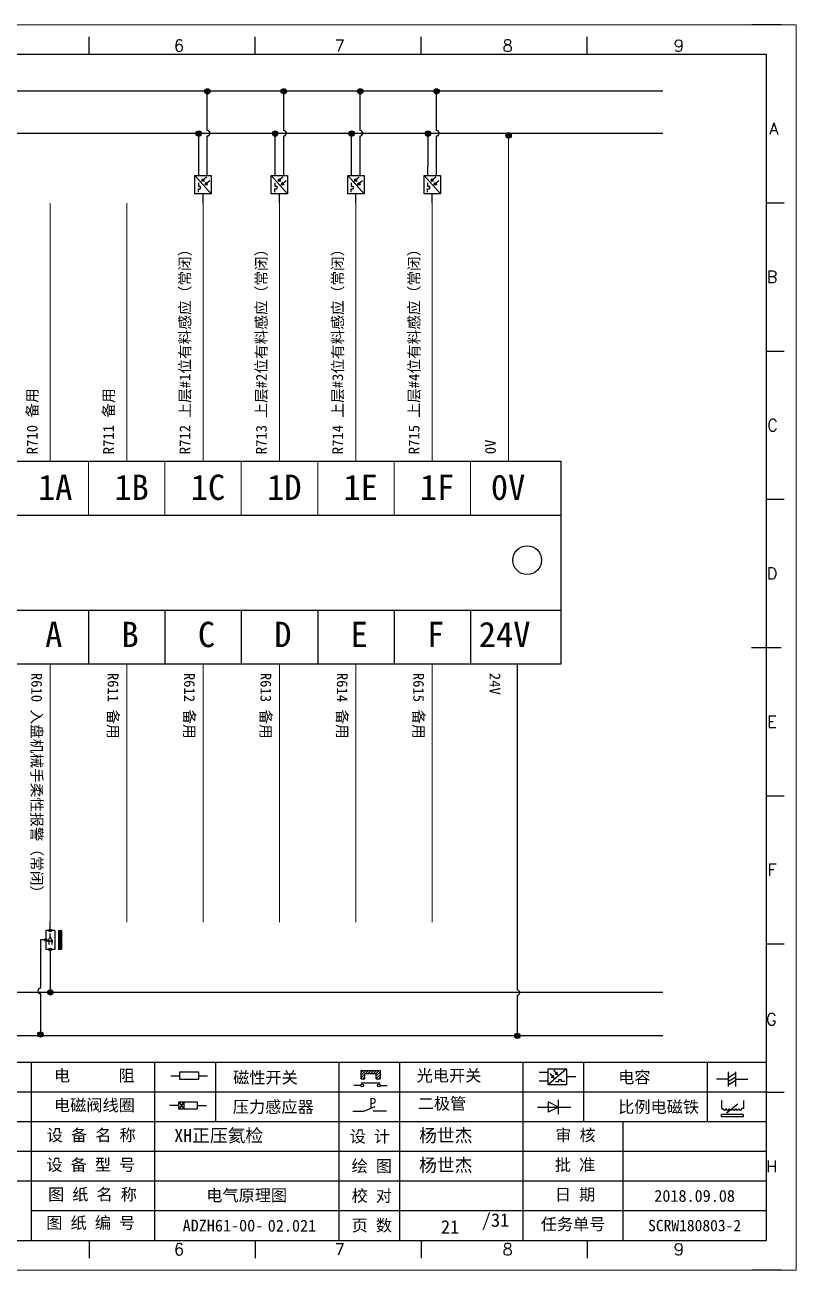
# Model space of a CAD drawing. Header units: millimetres. Extents: x 15130 to 37766, y 5931 to 11073.
# Drawn here: x 23135.6 to 23278.9, y 9088.9 to 9320.4 of the extents above; entities that cross this region are included whole.
import ezdxf
from ezdxf.enums import TextEntityAlignment as Align

# ---------------------------------------------------------------- set-up
doc = ezdxf.new("R2010")
doc.units = ezdxf.units.MM
doc.layers.add('AE_BOR', color=1, linetype='Continuous')
doc.styles.get("Standard").update_dxf_attribs({"font": ''})
doc.styles.add('WD', font='romans.shx', dxfattribs={"bigfont": 'gbcbig.shx'})
doc.styles.add('汉字', font='')
doc.styles.get('Standard').set_extended_font_data('SimSun')
doc.styles.get('汉字').set_extended_font_data('新宋体')

# ---------------------------------------------------------------- blocks, each defined once
blk = doc.blocks.new('磁性开关')
at = {"linetype": 'ByBlock'}
h = blk.add_hatch(dxfattribs=at)
h.set_pattern_fill('ANSI31', color=256, scale=0.1, style=0)
h.paths.add_polyline_path([(-1910.88, -776.69), (-1910.88, -775.29), (-1907.69, -775.29), (-1907.69, -776.69), (-1908.31, -776.69), (-1908.31, -775.79), (-1910.25, -775.79), (-1910.25, -776.69)])
for p, q in [((-1910.88, -776.69), (-1910.88, -775.29)), ((-1910.88, -775.29), (-1907.69, -775.29)), ((-1910.88, -776.69), (-1910.25, -776.69)), ((-1910.25, -776.69), (-1910.25, -775.79)), ((-1910.25, -775.79), (-1908.31, -775.79)), ((-1908.31, -776.69), (-1908.31, -775.79)), ((-1908.31, -776.69), (-1907.69, -776.69)), ((-1907.69, -775.29), (-1907.69, -776.69)), ((-1910.91, -777.81), (-1912.09, -777.81)), ((-1910.88, -777.39), (-1907.69, -777.39)), ((-1907.66, -777.81), (-1906.48, -777.81))]:
    blk.add_line(p, q, dxfattribs=at)
for centre in [(-1910.68, -777.81), (-1907.88, -777.81)]:
    blk.add_circle(centre, 0.225, dxfattribs=at)
blk = doc.blocks.new('光电开关')
at = {"linetype": 'ByBlock'}
h = blk.add_hatch(dxfattribs=at)
h.set_pattern_fill('ANSI31', color=256, scale=0.01, style=0)
h.set_pattern_definition([(45, (0.172267, 0), (-0.0224506403, 0.0224506403), [])])
h.paths.add_polyline_path([(-1882.44, -776.34), (-1882.5, -775.91), (-1882.68, -776.07)])
h.paths.add_polyline_path([(-1882.86, -776.23), (-1882.44, -776.34), (-1882.68, -776.07)])
h.paths.add_polyline_path([(-1883.05, -776.88), (-1883.11, -776.45), (-1883.29, -776.61)])
h.paths.add_polyline_path([(-1883.47, -776.77), (-1883.05, -776.88), (-1883.29, -776.61)])
for p, q in [((-1884.01, -775.96), (-1885.56, -775.96)), ((-1880.91, -775.3), (-1884.01, -778.05)), ((-1883.75, -776.09), (-1883.05, -776.88)), ((-1883.11, -776.45), (-1883.47, -776.77)), ((-1883.05, -776.88), (-1883.47, -776.77)), ((-1883.14, -775.55), (-1882.44, -776.34)), ((-1883.05, -776.88), (-1883.11, -776.45)), ((-1882.5, -775.91), (-1882.86, -776.23)), ((-1882.44, -776.34), (-1882.86, -776.23)), ((-1882.44, -776.34), (-1882.5, -775.91)), ((-1879.37, -776.67), (-1880.91, -776.67)), ((-1884.01, -777.39), (-1885.56, -777.39)), ((-1882.78, -777.47), (-1882.23, -777.47)), ((-1882.23, -777.47), (-1882.23, -777.14)), ((-1882.23, -777.14), (-1881.78, -777.14)), ((-1881.78, -777.47), (-1881.78, -777.14)), ((-1881.23, -777.47), (-1881.78, -777.47))]:
    blk.add_line(p, q, dxfattribs=at)
blk.add_lwpolyline([(-1884.01, -775.3), (-1880.91, -775.3), (-1880.91, -778.05), (-1884.01, -778.05)], close=True, dxfattribs=at)
blk = doc.blocks.new('电磁阀线圈')
at = {"linetype": 'ByBlock'}
for p, q in [((-1854.61, -796.54), (-1856.17, -796.54)), ((-1854.61, -795.92), (-1853.75, -797.16)), ((-1853.75, -795.92), (-1854.61, -797.16)), ((-1853.75, -795.92), (-1853.75, -797.16)), ((-1851.53, -796.54), (-1849.97, -796.54))]:
    blk.add_line(p, q, dxfattribs=at)
blk.add_lwpolyline([(-1854.61, -795.92), (-1851.53, -795.92), (-1851.53, -797.16), (-1854.61, -797.16)], close=True, dxfattribs=at)
blk = doc.blocks.new('压力感应器')
at = {"linetype": 'ByBlock'}
for p, q in [((-1815.59, -777.73), (-1813.71, -776.93)), ((-1817.44, -777.73), (-1815.59, -777.73)), ((-1811.78, -777.73), (-1814.05, -777.73))]:
    blk.add_line(p, q, dxfattribs=at)
at = {"linetype": 'ByBlock', "insert": (-1814.65, -775.48), "char_height": 1.68, "width": 1.2242, "attachment_point": 1}
blk.add_mtext('{\\fNSimSun|b0|i0|c134|p49;P}', dxfattribs=at)
blk = doc.blocks.new('二极管')
at = {"linetype": 'ByBlock'}
for p, q in [((-1787.52, -776.77), (-1781.92, -776.77)), ((-1783.97, -776.77), (-1785.69, -775.9)), ((-1785.69, -775.9), (-1785.69, -777.65)), ((-1783.97, -776.77), (-1785.69, -777.65)), ((-1783.97, -777.99), (-1783.97, -775.56))]:
    blk.add_line(p, q, dxfattribs=at)
blk = doc.blocks.new('电容')
at = {"linetype": 'ByBlock'}
for p, q in [((-1756.08, -782.99), (-1756.08, -780.56)), ((-1754.86, -780.79), (-1756.08, -781.55)), ((-1754.86, -782.99), (-1754.86, -780.56)), ((-1756.08, -781.77), (-1758.13, -781.77)), ((-1754.86, -781.44), (-1756.08, -782.2)), ((-1754.86, -781.99), (-1756.08, -782.75)), ((-1754.86, -781.77), (-1752.81, -781.77))]:
    blk.add_line(p, q, dxfattribs=at)
blk = doc.blocks.new('比例电磁阀')
at = {"linetype": 'ByBlock'}
for p, q in [((-1757.26, -775.38), (-1757.26, -776.71)), ((-1757.26, -776.71), (-1757.05, -776.71)), ((-1754.5, -775.98), (-1756.35, -777.44)), ((-1753.58, -776.71), (-1753.8, -776.71)), ((-1753.58, -775.38), (-1753.58, -776.71)), ((-1753.6, -777.73), (-1757.25, -777.73)), ((-1757.25, -778.13), (-1757.25, -777.73)), ((-1753.6, -778.13), (-1757.25, -778.13)), ((-1756.35, -777.44), (-1756.25, -777.25)), ((-1756.35, -777.44), (-1756.15, -777.38)), ((-1756.15, -777.38), (-1756.25, -777.25)), ((-1753.6, -777.73), (-1753.6, -778.13))]:
    blk.add_line(p, q, dxfattribs=at)
for centre in [(-1756.78, -776.71), (-1756.24, -776.71), (-1755.7, -776.71), (-1755.15, -776.71), (-1754.61, -776.71), (-1754.07, -776.71)]:
    blk.add_arc(centre, 0.271, 180, 0, dxfattribs=at)
blk = doc.blocks.new('电阻')
at = {"linetype": 'ByBlock'}
for p, q in [((-3.09, 0), (-1.57, 0)), ((1.57, 0), (3.09, 0))]:
    blk.add_line(p, q, dxfattribs=at)
blk.add_lwpolyline([(-1.57, 0.63), (1.57, 0.63), (1.57, -0.63), (-1.57, -0.63)], close=True, dxfattribs=at)
blk = doc.blocks.new('电控横A4')
for p, q in [((292, -5), (5, -5)), ((292, -205), (292, -5)), ((10.03, -205), (289.53, -205)), ((130.8, -205), (190.75, -205)), ((190.75, -205), (259.54, -205))]:
    blk.add_line(p, q)
at = {"linetype": 'ByBlock'}
for p, q in [((292, -175), (5, -175)), ((292, -180), (5, -180)), ((292, -185), (5, -185)), ((292, -190), (5, -190)), ((292, -195), (5, -195)), ((292, -200), (168.03, -200))]:
    blk.add_line(p, q, dxfattribs=at)
at = {"color": 0, "lineweight": -2}
for p, q in [((168.03, -175), (168.03, -204.92)), ((188.84, -175), (188.84, -185)), ((199.08, -175), (199.08, -185)), ((219.89, -175), (219.89, -185)), ((230.12, -175), (230.12, -185)), ((250.93, -175), (250.93, -185)), ((261.17, -175), (261.17, -185)), ((281.98, -175), (281.98, -185)), ((188.84, -185), (188.84, -204.92)), ((219.89, -185), (219.89, -205)), ((230.12, -185), (230.12, -205)), ((250.93, -185), (250.93, -205)), ((267.79, -185), (267.79, -205))]:
    blk.add_line(p, q, dxfattribs=at)
at = {"color": 0, "ltscale": 2}
for p, q in [((292, -205), (292, -183.55)), ((259.54, -205), (289.53, -205)), ((259.54, -205), (292, -205))]:
    blk.add_line(p, q, dxfattribs=at)
at = {"layer": 'AE_BOR', "color": 1, "lineweight": 15}
for p, q in [((0, 0), (297, 0)), ((297, 0), (297, -210)), ((297, -210), (0, -210))]:
    blk.add_line(p, q, dxfattribs=at)
at = {"layer": 'AE_BOR'}
for p, q in [((177.78, -5), (177.78, -2)), ((205.78, -5), (205.78, -2)), ((233.78, -5), (233.78, -2)), ((261.78, -5), (261.78, -2)), ((292, -30), (295, -30)), ((292, -55), (295, -55)), ((292, -80), (295, -80)), ((292, -130), (295, -130)), ((292, -155), (295, -155)), ((292, -180), (295, -180)), ((177.78, -205), (177.78, -208)), ((205.78, -205), (205.78, -208)), ((233.78, -205), (233.78, -208)), ((261.78, -205), (261.78, -208))]:
    blk.add_line(p, q, dxfattribs=at)
at = {"layer": 'AE_BOR', "lineweight": 30}
for p, q in [((294.53, 0), (289.53, 0)), ((294.53, -210), (289.53, -210))]:
    blk.add_line(p, q, dxfattribs=at)
at = {"layer": 'AE_BOR', "color": 2, "lineweight": 30}
blk.add_line((289.5, -105), (294.5, -105), dxfattribs=at)
at = {"linetype": 'ByBlock'}
for name, p in [('磁性开关', (2134.53, 598.96)), ('光电开关', (2139.22, 599.27)), ('电容', (2041.69, 603.98)), ('电磁阀线圈', (2047.53, 614.3)), ('压力感应器', (2039.72, 594.52)), ('二极管', (2040.91, 594.27)), ('比例电磁阀', (2041.69, 593.98))]:
    blk.add_blockref(name, p, dxfattribs=at)
blk.add_blockref('电阻', (194.66, -177.22))
at = {"char_height": 2, "attachment_point": 1, "style": '汉字'}
for s, insert in [('{\\fKaiTi_GB2312|b0|i0|c134|p49;电      阻}', (171.86, -176.19)), ('{\\fKaiTi_GB2312|b0|i0|c134|p49;磁性开关}', (202.07, -176.53)), ('{\\fKaiTi_GB2312|b0|i0|c134|p49;光电开关}', (233.02, -176.19)), ('{\\fKaiTi_GB2312|b0|i0|c134|p49;电容}', (267, -176.48)), ('{\\fKaiTi_GB2312|b0|i0|c134|p49;电磁阀线圈}', (171.86, -181.19)), ('{\\fKaiTi_GB2312|b0|i0|c134|p49;压力感应器}', (202.02, -181.47)), ('{\\fKaiTi_GB2312|b0|i0|c134|p49;二极管}', (233.2, -180.91)), ('{\\fKaiTi_GB2312|b0|i0|c134|p49;比例电磁铁}', (267, -181.48)), ('{\\fKaiTi_GB2312|b0|i0|c134|p0;设 备 名 称}', (170.65, -186.24)), ('{\\fKaiTi_GB2312|b0|i0|c134|p0;设 计}', (221.72, -186.46)), ('{\\fKaiTi_GB2312|b0|i0|c134|p0;审 核}', (256.39, -186.25)), ('{\\fKaiTi_GB2312|b0|i0|c134|p0;设 备 型 号}', (170.58, -191.24)), ('{\\fKaiTi_GB2312|b0|i0|c134|p0;批 准}', (256.32, -191.25)), ('{\\fKaiTi_GB2312|b0|i0|c134|p0;绘 图}', (222.05, -191.46)), ('{\\fKaiTi_GB2312|b0|i0|c134|p0;图 纸 名 称}', (170.86, -196.24)), ('{\\fKaiTi_GB2312|b0|i0|c134|p0;校 对}', (222.05, -196.46)), ('{\\fKaiTi_GB2312|b0|i0|c134|p0;日 期}', (256.32, -196.25)), ('{\\fKaiTi_GB2312|b0|i0|c134|p0;图 纸 编 号}', (170.57, -201.03)), ('{\\fKaiTi_GB2312|b0|i0|c134|p0;页 数}', (222.05, -201.46)), ('{\\fKaiTi_GB2312|b0|i0|c134|p0;任务单号}', (253.94, -201.25))]:
    blk.add_mtext(s, dxfattribs=dict(at, insert=insert))
for s, insert, char_height, width, attachment_point in [('{\\fKaiTi_GB2312|b0|i0|c134|p49;XH正压氦检}', (192.15, -186.2), 2.2, 26.5767, 1), ('{\\fKaiTi_GB2312|b0|i0|c134|p49;杨世杰}', (233.43, -186.2), 2.2, 15.3175, 1), ('{\\fKaiTi_GB2312|b0|i0|c134|p49;杨世杰}', (233.43, -191.2), 2.2, 15.3175, 1), ('{\\fKaiTi_GB2312|b0|i0|c134|p49;2018.09.08}', (279.89, -197.5), 2, 24.2172, 5), ('{\\fKaiTi_GB2312|b0|i0|c134|p49;SCRW180803-2}', (279.89, -202.5), 1.92, 24.2172, 5)]:
    blk.add_mtext(s, dxfattribs=dict(insert=insert, char_height=char_height, width=width, attachment_point=attachment_point))
at = {"color": 0, "lineweight": -2, "insert": (200.36, -202.5), "char_height": 2, "width": 31.0482, "attachment_point": 5}
blk.add_mtext('{\\C256;ADZH61-00-}', dxfattribs=at)
at = {"color": 0, "linetype": 'ByBlock', "lineweight": -2, "insert": (242.64, -201.84), "char_height": 4.2689, "width": 20.8102, "attachment_point": 5}
blk.add_mtext('  {\\H0.53119x; /31}', dxfattribs=at)
at = {"layer": 'AE_BOR', "style": 'WD'}
for s, p in [('6', (192.94, -4.5)), ('7', (220.04, -4.5)), ('8', (248.37, -4.5)), ('9', (277.23, -4.5)), ('6', (192.94, -207.5)), ('7', (220.04, -207.5)), ('8', (248.37, -207.5)), ('9', (277.23, -207.5))]:
    blk.add_text(s, height=2, dxfattribs=at).set_placement(p, align=Align.CENTER)
for s, p in [('A', (294.03, -17.5)), ('B', (293.84, -42.5)), ('C', (293.93, -67.5)), ('D', (293.84, -92.5)), ('E', (293.74, -117.5)), ('F', (293.74, -142.5)), ('F', (293.74, -142.5)), ('G', (293.74, -167.72)), ('H', (293.84, -192.5))]:
    blk.add_text(s, height=2, dxfattribs=at).set_placement(p, align=Align.MIDDLE_RIGHT)
blk = doc.blocks.new('接近开关')
at = {"linetype": 'ByBlock'}
h = blk.add_hatch(dxfattribs=at)
h.set_pattern_fill('ANSI31', color=256, scale=0.01, style=0)
h.set_pattern_definition([(45, (-89.131516, -30.795668), (-0.0224506403, 0.0224506403), [])])
h.paths.add_polyline_path([(-1516.96, -1123.35), (-1516.96, -1122.85), (-1513.76, -1122.85), (-1513.76, -1123.35)])
for p, q in [((-1516.96, -1123.35), (-1516.96, -1122.85)), ((-1516.96, -1122.85), (-1513.76, -1122.85)), ((-1516.96, -1123.35), (-1513.76, -1123.35)), ((-1513.76, -1122.85), (-1513.76, -1123.35)), ((-1517.18, -1124.71), (-1518.36, -1124.71)), ((-1516.96, -1123.95), (-1513.76, -1123.95)), ((-1516.96, -1123.95), (-1516.96, -1125.47)), ((-1516.96, -1125.47), (-1513.76, -1125.47)), ((-1515.91, -1124.71), (-1516.45, -1124.71)), ((-1515.11, -1124.31), (-1515.91, -1124.71)), ((-1515.11, -1125.11), (-1515.91, -1124.71)), ((-1515.33, -1124.53), (-1515.17, -1124.53)), ((-1515.33, -1124.88), (-1515.17, -1124.88)), ((-1515.25, -1124.45), (-1515.25, -1124.61)), ((-1515.11, -1124.31), (-1515.11, -1125.11)), ((-1515.11, -1124.48), (-1514.58, -1124.48)), ((-1515.11, -1124.94), (-1514.58, -1124.94)), ((-1513.76, -1123.95), (-1513.76, -1125.47)), ((-1513.54, -1124.71), (-1512.36, -1124.71)), ((-1515.36, -1125.69), (-1515.36, -1126.36)), ((-1515.36, -1126.36), (-1512.36, -1126.36))]:
    blk.add_line(p, q, dxfattribs=at)
for centre in [(-1516.96, -1124.71), (-1515.36, -1125.47), (-1513.76, -1124.71)]:
    blk.add_circle(centre, 0.225, dxfattribs=at)

msp = doc.modelspace()

# ---------------------------------------------------------------- hatches: boundary and pattern name
at = {"lineweight": -2}
h = msp.add_hatch(color=0, dxfattribs=at)
edge = h.paths.add_edge_path()
edge.add_arc((23169.488, 9308.062), 0.5, 0, 360)
h = msp.add_hatch(color=0, dxfattribs=at)
edge = h.paths.add_edge_path()
edge.add_arc((23183.688, 9308.062), 0.5, 0, 360)
h = msp.add_hatch(color=0, dxfattribs=at)
edge = h.paths.add_edge_path()
edge.add_arc((23197.888, 9308.062), 0.5, 0, 360)
h = msp.add_hatch(color=0, dxfattribs=at)
edge = h.paths.add_edge_path()
edge.add_arc((23212.088, 9308.062), 0.5, 0, 360)
h = msp.add_hatch(color=0, dxfattribs=at)
edge = h.paths.add_edge_path()
edge.add_arc((23167.883, 9300.229), 0.5, 0, 360)
h = msp.add_hatch(color=0, dxfattribs=at)
edge = h.paths.add_edge_path()
edge.add_arc((23182.083, 9300.229), 0.5, 0, 360)
h = msp.add_hatch(color=0, dxfattribs=at)
edge = h.paths.add_edge_path()
edge.add_arc((23196.283, 9300.229), 0.5, 0, 360)
h = msp.add_hatch(color=0, dxfattribs=at)
edge = h.paths.add_edge_path()
edge.add_arc((23210.483, 9300.229), 0.5, 0, 360)
h = msp.add_hatch(color=0, dxfattribs=at)
edge = h.paths.add_edge_path()
edge.add_arc((23225.483, 9299.871), 0.5, 0, 360)
h = msp.add_hatch(color=0, dxfattribs=at)
edge = h.paths.add_edge_path()
edge.add_arc((23140.297, 9140.548), 0.5, 0, 360)
h = msp.add_hatch(color=0, dxfattribs=at)
edge = h.paths.add_edge_path()
edge.add_arc((23138.447, 9132.707), 0.5, 0, 360)
h = msp.add_hatch(color=0, dxfattribs=at)
edge = h.paths.add_edge_path()
edge.add_arc((23227.075, 9132.46), 0.5, 0, 360)

# ---------------------------------------------------------------- linework, layer by layer
at = {"color": 0, "lineweight": -2}
for p, q in [((22987.385, 9308.163), (23254.138, 9308.163)), ((22987.385, 9300.291), (23254.138, 9300.291)), ((22991.183, 9229.295), (23235.183, 9229.295)), ((22991.183, 9211.591), (23235.183, 9211.591)), ((23147.383, 9211.591), (23147.383, 9201.591)), ((23161.583, 9211.591), (23161.583, 9201.591)), ((23175.783, 9211.591), (23175.783, 9201.591)), ((23189.983, 9211.591), (23189.983, 9201.591)), ((23204.183, 9211.591), (23204.183, 9201.591)), ((23218.383, 9211.591), (23218.383, 9201.591)), ((23227.052, 9201.554), (23227.052, 9140.984)), ((22987.385, 9140.594), (23254.138, 9140.594)), ((23227.052, 9139.984), (23227.052, 9132.434)), ((22987.385, 9132.544), (23254.138, 9132.544))]:
    msp.add_line(p, q, dxfattribs=at)
for p, q in [((23169.469, 9300.791), (23169.469, 9308.163)), ((23183.669, 9300.791), (23183.669, 9308.163)), ((23197.869, 9300.791), (23197.869, 9308.163)), ((23212.069, 9300.791), (23212.069, 9308.163)), ((23167.897, 9294.12), (23167.897, 9300.291)), ((23169.469, 9294.12), (23169.469, 9299.791)), ((23182.097, 9294.12), (23182.097, 9300.291)), ((23183.669, 9294.12), (23183.669, 9299.791)), ((23196.297, 9294.12), (23196.297, 9300.291)), ((23197.869, 9294.12), (23197.869, 9299.791)), ((23210.497, 9294.12), (23210.497, 9300.291)), ((23212.069, 9294.12), (23212.069, 9299.791)), ((23138.466, 9146.974), (23138.466, 9141.303)), ((23140.283, 9146.974), (23140.283, 9140.595)), ((23138.466, 9140.303), (23138.466, 9132.722))]:
    msp.add_line(p, q)
at = {"lineweight": 0}
for p, q in [((23225.483, 9239.295), (23225.483, 9299.871)), ((23140.283, 9239.295), (23140.283, 9287.295)), ((23154.483, 9239.295), (23154.483, 9287.295)), ((23168.683, 9239.295), (23168.683, 9287.295)), ((23182.883, 9239.295), (23182.883, 9287.295)), ((23197.083, 9239.295), (23197.083, 9287.295)), ((23211.283, 9239.295), (23211.283, 9287.295)), ((23147.383, 9229.295), (23147.383, 9239.295)), ((23161.583, 9229.295), (23161.583, 9239.295)), ((23175.783, 9229.295), (23175.783, 9239.295)), ((23189.983, 9229.295), (23189.983, 9239.295)), ((23204.183, 9229.295), (23204.183, 9239.295)), ((23218.383, 9229.295), (23218.383, 9239.295)), ((23140.283, 9201.591), (23140.283, 9153.591)), ((23154.483, 9201.591), (23154.483, 9153.591)), ((23168.683, 9201.591), (23168.683, 9153.591)), ((23182.883, 9201.591), (23182.883, 9153.591)), ((23197.083, 9201.591), (23197.083, 9153.591)), ((23211.283, 9201.591), (23211.283, 9153.591))]:
    msp.add_line(p, q, dxfattribs=at)
at = {"color": 0, "lineweight": -2}
msp.add_lwpolyline([(22991.183, 9239.295), (23235.183, 9239.295), (23235.183, 9201.591), (22991.183, 9201.591)], close=True, dxfattribs=at)
for centre, radius in [((23169.488, 9308.062), 0.5), ((23183.688, 9308.062), 0.5), ((23197.888, 9308.062), 0.5), ((23212.088, 9308.062), 0.5), ((23167.883, 9300.229), 0.5), ((23182.083, 9300.229), 0.5), ((23196.283, 9300.229), 0.5), ((23210.483, 9300.229), 0.5), ((23225.483, 9299.871), 0.5), ((23228.937, 9220.906), 2.672), ((23140.297, 9140.548), 0.5), ((23138.447, 9132.707), 0.5), ((23227.075, 9132.46), 0.5)]:
    msp.add_circle(centre, radius, dxfattribs=at)
for centre, start, end in [((23169.469, 9300.291), 270, 90), ((23183.669, 9300.291), 270, 90), ((23197.869, 9300.291), 270, 90), ((23212.069, 9300.291), 270, 90), ((23138.466, 9140.803), 90, 270), ((23227.052, 9140.484), 270, 90)]:
    msp.add_arc(centre, 0.5, start, end)

# ---------------------------------------------------------------- block references
at = {"xscale": 1.1025, "yscale": 1.1025, "zscale": 1.1025}
msp.add_blockref('电控横A4', (22951.48, 9320.426), dxfattribs=at)
at = {"linetype": 'ByBlock', "xscale": 1.1025, "yscale": 1.1025, "zscale": 1.1025, "rotation": 270}
for name, p in [('光电开关', (24024.965, 7215.295)), ('光电开关', (24039.165, 7215.295)), ('光电开关', (24053.365, 7215.295)), ('光电开关', (24067.565, 7215.295)), ('接近开关', (24380.274, 7479.597))]:
    msp.add_blockref(name, p, dxfattribs=at)

# ---------------------------------------------------------------- texts
at = {"color": 0, "lineweight": -2, "char_height": 2, "width": 71.79445, "attachment_point": 1}
for s, insert, rotation in [('R712 {\\f宋体|b0|i0|c134|p2;\\H1x;\\C256;上层#1位有料感应（常闭）}', (23164.3, 9240.597), 90), ('R713 {\\f宋体|b0|i0|c134|p2;\\H1x;\\C256;上层#2位有料感应（常闭）}', (23178.5, 9240.597), 90), ('R714 {\\f宋体|b0|i0|c134|p2;\\H1x;\\C256;上层#3位有料感应（常闭）}', (23192.7, 9240.597), 90), ('R715 {\\f宋体|b0|i0|c134|p2;\\H1x;\\C256;上层#4位有料感应（常闭）}', (23206.9, 9240.597), 90), ('R710 备用', (23135.9, 9240.597), 90), ('R711 备用', (23150.1, 9240.597), 90), ('0V', (23221.1, 9240.597), 90), ('{\\C256;R610 \\f宋体|b0|i0|c134|p2;\\H1x;入盘机械手柔性报警（常闭）}', (23138.76, 9199.954), 270), ('{\\C256;R611 备用}', (23152.96, 9199.954), 270), ('{\\C256;R612 备用}', (23167.16, 9199.954), 270), ('{\\C256;R613 备用}', (23181.36, 9199.954), 270), ('{\\C256;R614 备用}', (23195.56, 9199.954), 270), ('{\\C256;R615 备用}', (23209.76, 9199.954), 270), ('{\\C256;24V}', (23223.96, 9199.954), 270)]:
    msp.add_mtext(s, dxfattribs=dict(at, insert=insert, rotation=rotation))
at = {"color": 0, "lineweight": -2}
for s, insert, char_height, width, attachment_point in [('1A', (23137.983, 9236.81), 4.7064, 7.20347, 1), ('1B', (23152.183, 9236.81), 4.7064, 7.20347, 1), ('1C', (23166.383, 9236.81), 4.7064, 7.20347, 1), ('1D', (23180.583, 9236.81), 4.7064, 7.20347, 1), ('1E', (23194.783, 9236.81), 4.7064, 7.20347, 1), ('1F', (23208.983, 9236.81), 4.7064, 7.20347, 1), ('0V', (23222.183, 9236.81), 4.7064, 7.20347, 1), ('A', (23139.315, 9209.444), 4.706, 7.20347, 1), ('B', (23153.515, 9209.444), 4.706, 7.20347, 1), ('C', (23167.715, 9209.444), 4.706, 7.20347, 1), ('D', (23181.915, 9209.444), 4.706, 7.20347, 1), ('E', (23196.115, 9209.444), 4.706, 7.20347, 1), ('F', (23210.315, 9209.444), 4.706, 7.20347, 1), ('24V', (23219.936, 9209.444), 4.7064, 7.20347, 1), ('电气原理图', (23176.788, 9102.682), 2.205, 34.2306, 5), ('02.021', (23180.703, 9098.256), 2.205, 5.72397, 1)]:
    msp.add_mtext(s, dxfattribs=dict(at, insert=insert, char_height=char_height, width=width, attachment_point=attachment_point))
at = {"color": 0, "linetype": 'ByBlock', "lineweight": -2, "insert": (23214.603, 9096.932), "char_height": 2.5, "width": 5.1278, "attachment_point": 5}
msp.add_mtext('21', dxfattribs=at)

doc.saveas('drawing.dxf')
